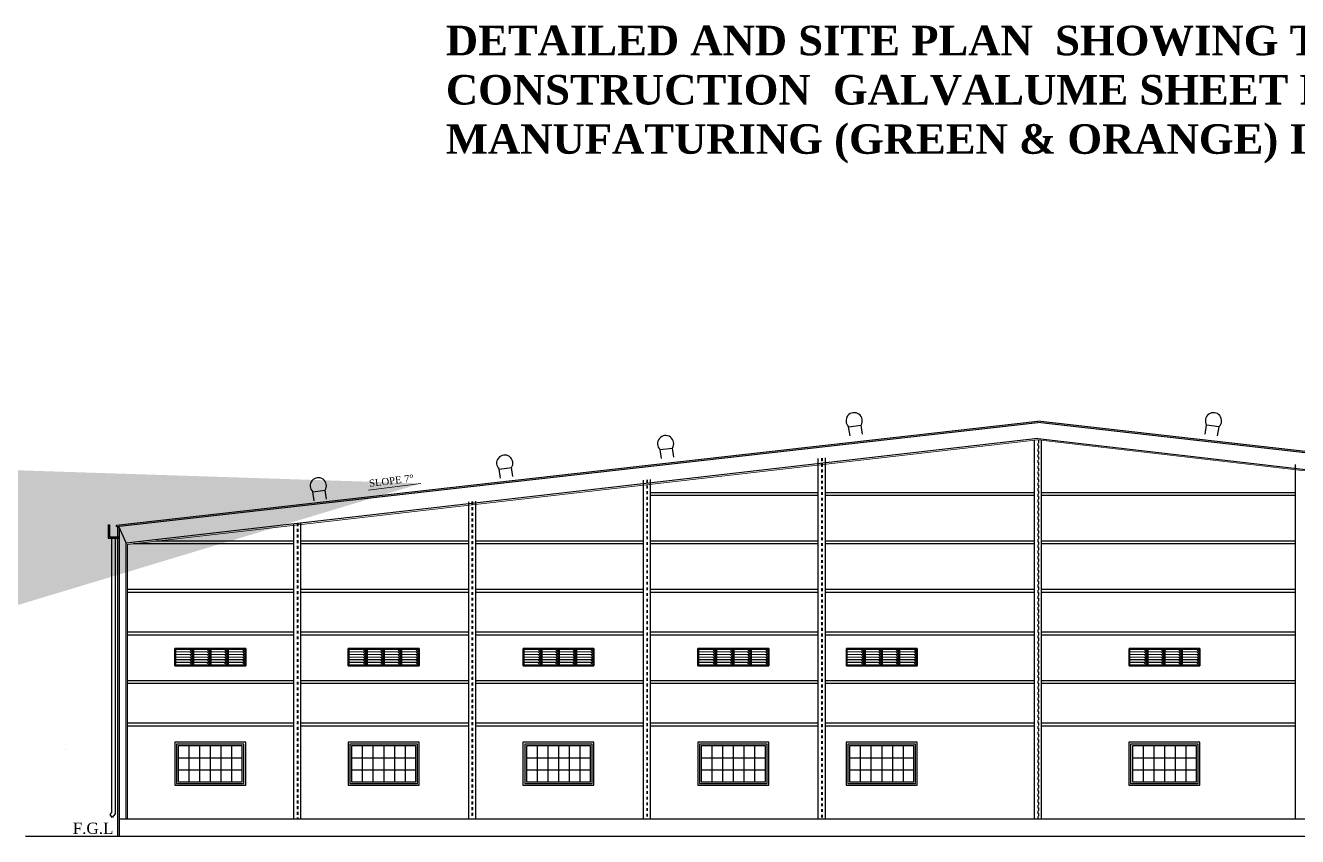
# Model space of a CAD drawing. Header units: metres. Extents: x -80702 to -80622, y -97322 to -97193.
# Drawn here: x -80697.64 to -80652.72, y -97221.21 to -97192.55 of the extents above; entities that cross this region are included whole.
import ezdxf

# ---------------------------------------------------------------- set-up
doc = ezdxf.new("R2010")
doc.units = ezdxf.units.M
doc.header["$MEASUREMENT"] = 0
for name, pattern in [('1', [0]), ('Dashed', [0.75, 0.5, -0.25]), ('DOT2', [0.125, 0, -0.125])]:
    doc.linetypes.add(name, pattern=pattern)
doc.styles.add('ANAND', font='times.ttf')
doc.styles.add('NOS.', font='times.ttf')
doc.styles.add('RS', font='romans.shx')
doc.styles.add('TIMES NEW ROMAN', font='times.ttf')
doc.dimstyles.new('Dim - 125', dxfattribs={"dimscale": 125, "dimtxt": 2, "dimasz": 2, "dimexe": 1, "dimexo": 1, "dimgap": 1, "dimtad": 1, "dimdec": 0, "dimrnd": 5, "dimzin": 3, "dimdsep": 46, "dimtxsty": 'RS', "dimcen": 0, "dimclrd": 1, "dimclre": 1, "dimclrt": 7, "dimadec": 0, "dimazin": 0, "dimtm": 1e-09, "dimtfac": 1, "dimtdec": 0, "dimtofl": 0, "dimtmove": 2, "dimatfit": 3, "dimfxl": 0, "dimtolj": 1, "dimtzin": 3, "dimlwd": 5, "dimlwe": 5, "dimarcsym": 0})

msp = doc.modelspace()

# ---------------------------------------------------------------- linework, layer by layer
at = {"color": 0}
for p, q in [((-80694.425, -97210.201), (-80661.895, -97206.529)), ((-80694.425, -97210.251), (-80661.895, -97206.58)), ((-80668.524, -97207.044), (-80668.573, -97206.729)), ((-80668.086, -97206.991), (-80668.136, -97206.673)), ((-80629.644, -97210.192), (-80661.895, -97206.529)), ((-80629.644, -97210.242), (-80661.895, -97206.58)), ((-80655.982, -97206.991), (-80655.933, -97206.673)), ((-80655.545, -97207.044), (-80655.496, -97206.729)), ((-80661.895, -97207.146), (-80694.078, -97210.847)), ((-80662.01, -97220.601), (-80662.01, -97207.204)), ((-80661.895, -97207.146), (-80629.991, -97210.847)), ((-80661.76, -97220.601), (-80661.76, -97207.206)), ((-80675.18, -97207.853), (-80675.229, -97207.538)), ((-80674.742, -97207.8), (-80674.792, -97207.481)), ((-80680.425, -97208.49), (-80680.474, -97208.172)), ((-80669.644, -97220.601), (-80669.644, -97207.855)), ((-80669.394, -97220.601), (-80669.394, -97207.824)), ((-80652.79, -97220.601), (-80652.79, -97208.058)), ((-80680.862, -97208.543), (-80680.911, -97208.228)), ((-80675.817, -97220.601), (-80675.817, -97208.622)), ((-80675.567, -97220.601), (-80675.567, -97208.591)), ((-80687.446, -97209.343), (-80687.495, -97209.028)), ((-80687.009, -97209.29), (-80687.058, -97208.972)), ((-80675.567, -97209.048), (-80669.644, -97209.048)), ((-80669.394, -97209.048), (-80662.01, -97209.048)), ((-80661.76, -97209.048), (-80652.79, -97209.048)), ((-80681.989, -97220.601), (-80681.989, -97209.388)), ((-80681.739, -97220.601), (-80681.739, -97209.357)), ((-80675.567, -97209.145), (-80669.644, -97209.145)), ((-80669.394, -97209.145), (-80662.01, -97209.145)), ((-80661.76, -97209.145), (-80652.79, -97209.145)), ((-80694.715, -97210.2), (-80694.665, -97210.2)), ((-80694.425, -97210.251), (-80694.425, -97210.201)), ((-80694.383, -97210.246), (-80694.383, -97221.212)), ((-80694.333, -97210.287), (-80694.333, -97221.212)), ((-80688.161, -97220.601), (-80688.161, -97210.155)), ((-80687.911, -97220.601), (-80687.911, -97210.124)), ((-80694.593, -97220.091), (-80694.593, -97210.665)), ((-80694.476, -97210.665), (-80694.476, -97220.091)), ((-80694.078, -97220.601), (-80694.078, -97210.847)), ((-80693.819, -97210.858), (-80688.161, -97210.858)), ((-80693.035, -97210.761), (-80688.161, -97210.761)), ((-80687.911, -97210.761), (-80681.989, -97210.761)), ((-80687.911, -97210.858), (-80681.989, -97210.858)), ((-80681.739, -97210.761), (-80675.817, -97210.761)), ((-80681.739, -97210.858), (-80675.817, -97210.858)), ((-80675.567, -97210.761), (-80669.644, -97210.761)), ((-80675.567, -97210.858), (-80669.644, -97210.858)), ((-80669.394, -97210.761), (-80662.01, -97210.761)), ((-80669.394, -97210.858), (-80662.01, -97210.858)), ((-80661.76, -97210.761), (-80652.79, -97210.761)), ((-80661.76, -97210.858), (-80652.79, -97210.858)), ((-80694.035, -97212.474), (-80688.161, -97212.474)), ((-80694.035, -97212.572), (-80688.161, -97212.572)), ((-80687.911, -97212.474), (-80681.989, -97212.474)), ((-80687.911, -97212.572), (-80681.989, -97212.572)), ((-80681.739, -97212.474), (-80675.817, -97212.474)), ((-80681.739, -97212.572), (-80675.817, -97212.572)), ((-80675.567, -97212.474), (-80669.644, -97212.474)), ((-80675.567, -97212.572), (-80669.644, -97212.572)), ((-80669.394, -97212.474), (-80662.01, -97212.474)), ((-80669.394, -97212.572), (-80662.01, -97212.572)), ((-80661.76, -97212.474), (-80652.79, -97212.474)), ((-80661.76, -97212.572), (-80652.79, -97212.572)), ((-80694.035, -97213.98), (-80688.161, -97213.98)), ((-80687.911, -97213.98), (-80681.989, -97213.98)), ((-80681.739, -97213.98), (-80675.817, -97213.98)), ((-80675.567, -97213.98), (-80669.644, -97213.98)), ((-80669.394, -97213.98), (-80662.01, -97213.98)), ((-80661.76, -97213.98), (-80652.79, -97213.98)), ((-80694.035, -97214.077), (-80688.161, -97214.077)), ((-80687.911, -97214.077), (-80681.989, -97214.077)), ((-80681.739, -97214.077), (-80675.817, -97214.077)), ((-80675.567, -97214.077), (-80669.644, -97214.077)), ((-80669.394, -97214.077), (-80662.01, -97214.077)), ((-80661.76, -97214.077), (-80652.79, -97214.077)), ((-80694.035, -97215.693), (-80688.161, -97215.693)), ((-80694.035, -97215.79), (-80688.161, -97215.79)), ((-80687.911, -97215.693), (-80681.989, -97215.693)), ((-80687.911, -97215.79), (-80681.989, -97215.79)), ((-80681.739, -97215.693), (-80675.817, -97215.693)), ((-80681.739, -97215.79), (-80675.817, -97215.79)), ((-80675.567, -97215.693), (-80669.644, -97215.693)), ((-80675.567, -97215.79), (-80669.644, -97215.79)), ((-80669.394, -97215.693), (-80662.01, -97215.693)), ((-80669.394, -97215.79), (-80662.01, -97215.79)), ((-80661.76, -97215.693), (-80652.79, -97215.693)), ((-80661.76, -97215.79), (-80652.79, -97215.79)), ((-80694.035, -97217.198), (-80688.161, -97217.198)), ((-80694.035, -97217.296), (-80688.161, -97217.296)), ((-80687.911, -97217.198), (-80681.989, -97217.198)), ((-80687.911, -97217.296), (-80681.989, -97217.296)), ((-80681.739, -97217.198), (-80675.817, -97217.198)), ((-80681.739, -97217.296), (-80675.817, -97217.296)), ((-80675.567, -97217.198), (-80669.644, -97217.198)), ((-80675.567, -97217.296), (-80669.644, -97217.296)), ((-80669.394, -97217.198), (-80662.01, -97217.198)), ((-80669.394, -97217.296), (-80662.01, -97217.296)), ((-80661.76, -97217.198), (-80652.79, -97217.198)), ((-80661.76, -97217.296), (-80652.79, -97217.296)), ((-80694.593, -97220.365), (-80694.593, -97220.091)), ((-80694.476, -97220.091), (-80694.476, -97220.413)), ((-80694.653, -97220.429), (-80694.593, -97220.365)), ((-80694.573, -97220.535), (-80694.653, -97220.429)), ((-80694.476, -97220.413), (-80694.573, -97220.535)), ((-80629.991, -97220.601), (-80694.333, -97220.601)), ((-80693.974, -97221.212), (-80697.639, -97221.212)), ((-80626.594, -97221.212), (-80693.974, -97221.212))]:
    msp.add_line(p, q, dxfattribs=at)
at = {"color": 0, "linetype": '1', "lineweight": -2}
for p, q in [((-80668.573, -97206.729), (-80668.136, -97206.673)), ((-80655.496, -97206.729), (-80655.933, -97206.673)), ((-80675.229, -97207.538), (-80674.792, -97207.481)), ((-80680.911, -97208.228), (-80680.474, -97208.172)), ((-80687.495, -97209.028), (-80687.058, -97208.972)), ((-80694.353, -97210.243), (-80694.078, -97210.847))]:
    msp.add_line(p, q, dxfattribs=at)
at = {"color": 0, "lineweight": 5}
for p, q in [((-80661.895, -97207.189), (-80694.035, -97210.885)), ((-80661.895, -97207.189), (-80630.034, -97210.885)), ((-80694.035, -97220.601), (-80694.035, -97210.885)), ((-80692.331, -97214.598), (-80692.331, -97215.147)), ((-80692.331, -97214.683), (-80691.752, -97214.683)), ((-80692.331, -97214.689), (-80691.752, -97214.689)), ((-80692.331, -97214.775), (-80691.752, -97214.775)), ((-80692.331, -97214.781), (-80691.752, -97214.781)), ((-80692.331, -97214.866), (-80691.752, -97214.866)), ((-80692.331, -97214.872), (-80691.752, -97214.872)), ((-80691.752, -97214.683), (-80691.834, -97214.598)), ((-80691.752, -97214.775), (-80691.834, -97214.689)), ((-80691.752, -97214.866), (-80691.834, -97214.781)), ((-80691.752, -97214.958), (-80691.834, -97214.872)), ((-80691.722, -97214.567), (-80691.722, -97215.177)), ((-80691.691, -97214.598), (-80691.691, -97215.147)), ((-80691.691, -97214.683), (-80691.143, -97214.683)), ((-80691.691, -97214.689), (-80691.143, -97214.689)), ((-80691.691, -97214.775), (-80691.143, -97214.775)), ((-80691.691, -97214.781), (-80691.143, -97214.781)), ((-80691.691, -97214.866), (-80691.143, -97214.866)), ((-80691.691, -97214.872), (-80691.143, -97214.872)), ((-80691.143, -97214.683), (-80691.224, -97214.598)), ((-80691.143, -97214.775), (-80691.224, -97214.689)), ((-80691.143, -97214.866), (-80691.224, -97214.781)), ((-80691.143, -97214.958), (-80691.224, -97214.872)), ((-80691.112, -97214.567), (-80691.112, -97215.177)), ((-80691.082, -97214.598), (-80691.082, -97215.147)), ((-80691.082, -97214.683), (-80690.533, -97214.683)), ((-80691.082, -97214.689), (-80690.533, -97214.689)), ((-80691.082, -97214.775), (-80690.533, -97214.775)), ((-80691.082, -97214.781), (-80690.533, -97214.781)), ((-80691.082, -97214.866), (-80690.533, -97214.866)), ((-80691.082, -97214.872), (-80690.533, -97214.872)), ((-80690.533, -97214.683), (-80690.614, -97214.598)), ((-80690.533, -97214.775), (-80690.614, -97214.689)), ((-80690.533, -97214.866), (-80690.614, -97214.781)), ((-80690.533, -97214.958), (-80690.614, -97214.872)), ((-80690.502, -97214.567), (-80690.502, -97215.177)), ((-80690.502, -97214.567), (-80690.502, -97215.177)), ((-80690.472, -97214.598), (-80690.472, -97215.147)), ((-80690.472, -97214.683), (-80689.893, -97214.683)), ((-80690.472, -97214.689), (-80689.893, -97214.689)), ((-80690.472, -97214.775), (-80689.893, -97214.775)), ((-80690.472, -97214.781), (-80689.893, -97214.781)), ((-80690.472, -97214.866), (-80689.893, -97214.866)), ((-80690.472, -97214.872), (-80689.893, -97214.872)), ((-80689.893, -97214.683), (-80689.974, -97214.598)), ((-80689.893, -97214.775), (-80689.974, -97214.689)), ((-80689.893, -97214.866), (-80689.974, -97214.781)), ((-80689.893, -97214.958), (-80689.974, -97214.872)), ((-80689.862, -97214.567), (-80689.862, -97215.177)), ((-80686.207, -97214.598), (-80686.207, -97215.147)), ((-80686.207, -97214.683), (-80685.628, -97214.683)), ((-80686.207, -97214.689), (-80685.628, -97214.689)), ((-80686.207, -97214.775), (-80685.628, -97214.775)), ((-80686.207, -97214.781), (-80685.628, -97214.781)), ((-80686.207, -97214.866), (-80685.628, -97214.866)), ((-80686.207, -97214.872), (-80685.628, -97214.872)), ((-80685.628, -97214.683), (-80685.709, -97214.598)), ((-80685.628, -97214.775), (-80685.709, -97214.689)), ((-80685.628, -97214.866), (-80685.709, -97214.781)), ((-80685.628, -97214.958), (-80685.709, -97214.872)), ((-80685.598, -97214.567), (-80685.598, -97215.177)), ((-80685.567, -97214.598), (-80685.567, -97215.147)), ((-80685.567, -97214.683), (-80685.018, -97214.683)), ((-80685.567, -97214.689), (-80685.018, -97214.689)), ((-80685.567, -97214.775), (-80685.018, -97214.775)), ((-80685.567, -97214.781), (-80685.018, -97214.781)), ((-80685.567, -97214.866), (-80685.018, -97214.866)), ((-80685.567, -97214.872), (-80685.018, -97214.872)), ((-80685.018, -97214.683), (-80685.099, -97214.598)), ((-80685.018, -97214.775), (-80685.099, -97214.689)), ((-80685.018, -97214.866), (-80685.099, -97214.781)), ((-80685.018, -97214.958), (-80685.099, -97214.872)), ((-80684.988, -97214.567), (-80684.988, -97215.177)), ((-80684.957, -97214.598), (-80684.957, -97215.147)), ((-80684.957, -97214.683), (-80684.408, -97214.683)), ((-80684.957, -97214.689), (-80684.408, -97214.689)), ((-80684.957, -97214.775), (-80684.408, -97214.775)), ((-80684.957, -97214.781), (-80684.408, -97214.781)), ((-80684.957, -97214.866), (-80684.408, -97214.866)), ((-80684.957, -97214.872), (-80684.408, -97214.872)), ((-80684.408, -97214.683), (-80684.49, -97214.598)), ((-80684.408, -97214.775), (-80684.49, -97214.689)), ((-80684.408, -97214.866), (-80684.49, -97214.781)), ((-80684.408, -97214.958), (-80684.49, -97214.872)), ((-80684.378, -97214.567), (-80684.378, -97215.177)), ((-80684.378, -97214.567), (-80684.378, -97215.177)), ((-80684.347, -97214.598), (-80684.347, -97215.147)), ((-80684.347, -97214.683), (-80683.769, -97214.683)), ((-80684.347, -97214.689), (-80683.769, -97214.689)), ((-80684.347, -97214.775), (-80683.769, -97214.775)), ((-80684.347, -97214.781), (-80683.769, -97214.781)), ((-80684.347, -97214.866), (-80683.769, -97214.866)), ((-80684.347, -97214.872), (-80683.769, -97214.872)), ((-80683.769, -97214.683), (-80683.85, -97214.598)), ((-80683.769, -97214.775), (-80683.85, -97214.689)), ((-80683.769, -97214.866), (-80683.85, -97214.781)), ((-80683.769, -97214.958), (-80683.85, -97214.872)), ((-80683.738, -97214.567), (-80683.738, -97215.177)), ((-80680.035, -97214.598), (-80680.035, -97215.147)), ((-80680.035, -97214.683), (-80679.456, -97214.683)), ((-80680.035, -97214.689), (-80679.456, -97214.689)), ((-80680.035, -97214.775), (-80679.456, -97214.775)), ((-80680.035, -97214.781), (-80679.456, -97214.781)), ((-80680.035, -97214.866), (-80679.456, -97214.866)), ((-80680.035, -97214.872), (-80679.456, -97214.872)), ((-80679.456, -97214.683), (-80679.537, -97214.598)), ((-80679.456, -97214.775), (-80679.537, -97214.689)), ((-80679.456, -97214.866), (-80679.537, -97214.781)), ((-80679.456, -97214.958), (-80679.537, -97214.872)), ((-80679.426, -97214.567), (-80679.426, -97215.177)), ((-80679.395, -97214.598), (-80679.395, -97215.147)), ((-80679.395, -97214.683), (-80678.846, -97214.683)), ((-80679.395, -97214.689), (-80678.846, -97214.689)), ((-80679.395, -97214.775), (-80678.846, -97214.775)), ((-80679.395, -97214.781), (-80678.846, -97214.781)), ((-80679.395, -97214.866), (-80678.846, -97214.866)), ((-80679.395, -97214.872), (-80678.846, -97214.872)), ((-80678.846, -97214.683), (-80678.927, -97214.598)), ((-80678.846, -97214.775), (-80678.927, -97214.689)), ((-80678.846, -97214.866), (-80678.927, -97214.781)), ((-80678.846, -97214.958), (-80678.927, -97214.872)), ((-80678.816, -97214.567), (-80678.816, -97215.177)), ((-80678.785, -97214.598), (-80678.785, -97215.147)), ((-80678.785, -97214.683), (-80678.236, -97214.683)), ((-80678.785, -97214.689), (-80678.236, -97214.689)), ((-80678.785, -97214.775), (-80678.236, -97214.775)), ((-80678.785, -97214.781), (-80678.236, -97214.781)), ((-80678.785, -97214.866), (-80678.236, -97214.866)), ((-80678.785, -97214.872), (-80678.236, -97214.872)), ((-80678.236, -97214.683), (-80678.317, -97214.598)), ((-80678.236, -97214.775), (-80678.317, -97214.689)), ((-80678.236, -97214.866), (-80678.317, -97214.781)), ((-80678.236, -97214.958), (-80678.317, -97214.872)), ((-80678.206, -97214.567), (-80678.206, -97215.177)), ((-80678.206, -97214.567), (-80678.206, -97215.177)), ((-80678.175, -97214.598), (-80678.175, -97215.147)), ((-80678.175, -97214.683), (-80677.596, -97214.683)), ((-80678.175, -97214.689), (-80677.596, -97214.689)), ((-80678.175, -97214.775), (-80677.596, -97214.775)), ((-80678.175, -97214.781), (-80677.596, -97214.781)), ((-80678.175, -97214.866), (-80677.596, -97214.866)), ((-80678.175, -97214.872), (-80677.596, -97214.872)), ((-80677.596, -97214.683), (-80677.678, -97214.598)), ((-80677.596, -97214.775), (-80677.678, -97214.689)), ((-80677.596, -97214.866), (-80677.678, -97214.781)), ((-80677.596, -97214.958), (-80677.678, -97214.872)), ((-80677.566, -97214.567), (-80677.566, -97215.177)), ((-80673.863, -97214.598), (-80673.863, -97215.147)), ((-80673.863, -97214.683), (-80673.284, -97214.683)), ((-80673.863, -97214.689), (-80673.284, -97214.689)), ((-80673.863, -97214.775), (-80673.284, -97214.775)), ((-80673.863, -97214.781), (-80673.284, -97214.781)), ((-80673.863, -97214.866), (-80673.284, -97214.866)), ((-80673.863, -97214.872), (-80673.284, -97214.872)), ((-80673.284, -97214.683), (-80673.365, -97214.598)), ((-80673.284, -97214.775), (-80673.365, -97214.689)), ((-80673.284, -97214.866), (-80673.365, -97214.781)), ((-80673.284, -97214.958), (-80673.365, -97214.872)), ((-80673.253, -97214.567), (-80673.253, -97215.177)), ((-80673.223, -97214.598), (-80673.223, -97215.147)), ((-80673.223, -97214.683), (-80672.674, -97214.683)), ((-80673.223, -97214.689), (-80672.674, -97214.689)), ((-80673.223, -97214.775), (-80672.674, -97214.775)), ((-80673.223, -97214.781), (-80672.674, -97214.781)), ((-80673.223, -97214.866), (-80672.674, -97214.866)), ((-80673.223, -97214.872), (-80672.674, -97214.872)), ((-80672.674, -97214.683), (-80672.755, -97214.598)), ((-80672.674, -97214.775), (-80672.755, -97214.689)), ((-80672.674, -97214.866), (-80672.755, -97214.781)), ((-80672.674, -97214.958), (-80672.755, -97214.872)), ((-80672.643, -97214.567), (-80672.643, -97215.177)), ((-80672.613, -97214.598), (-80672.613, -97215.147)), ((-80672.613, -97214.683), (-80672.064, -97214.683)), ((-80672.613, -97214.689), (-80672.064, -97214.689)), ((-80672.613, -97214.775), (-80672.064, -97214.775)), ((-80672.613, -97214.781), (-80672.064, -97214.781)), ((-80672.613, -97214.866), (-80672.064, -97214.866)), ((-80672.613, -97214.872), (-80672.064, -97214.872)), ((-80672.064, -97214.683), (-80672.145, -97214.598)), ((-80672.064, -97214.775), (-80672.145, -97214.689)), ((-80672.064, -97214.866), (-80672.145, -97214.781)), ((-80672.064, -97214.958), (-80672.145, -97214.872)), ((-80672.034, -97214.567), (-80672.034, -97215.177)), ((-80672.034, -97214.567), (-80672.034, -97215.177)), ((-80672.003, -97214.598), (-80672.003, -97215.147)), ((-80672.003, -97214.683), (-80671.424, -97214.683)), ((-80672.003, -97214.689), (-80671.424, -97214.689)), ((-80672.003, -97214.775), (-80671.424, -97214.775)), ((-80672.003, -97214.781), (-80671.424, -97214.781)), ((-80672.003, -97214.866), (-80671.424, -97214.866)), ((-80672.003, -97214.872), (-80671.424, -97214.872)), ((-80671.424, -97214.683), (-80671.505, -97214.598)), ((-80671.424, -97214.775), (-80671.505, -97214.689)), ((-80671.424, -97214.866), (-80671.505, -97214.781)), ((-80671.424, -97214.958), (-80671.505, -97214.872)), ((-80671.394, -97214.567), (-80671.394, -97215.177)), ((-80668.623, -97214.598), (-80668.623, -97215.147)), ((-80668.623, -97214.683), (-80668.044, -97214.683)), ((-80668.623, -97214.689), (-80668.044, -97214.689)), ((-80668.623, -97214.775), (-80668.044, -97214.775)), ((-80668.623, -97214.781), (-80668.044, -97214.781)), ((-80668.623, -97214.866), (-80668.044, -97214.866)), ((-80668.623, -97214.872), (-80668.044, -97214.872)), ((-80668.044, -97214.683), (-80668.125, -97214.598)), ((-80668.044, -97214.775), (-80668.125, -97214.689)), ((-80668.044, -97214.866), (-80668.125, -97214.781)), ((-80668.044, -97214.958), (-80668.125, -97214.872)), ((-80668.014, -97214.567), (-80668.014, -97215.177)), ((-80667.983, -97214.598), (-80667.983, -97215.147)), ((-80667.983, -97214.683), (-80667.434, -97214.683)), ((-80667.983, -97214.689), (-80667.434, -97214.689)), ((-80667.983, -97214.775), (-80667.434, -97214.775)), ((-80667.983, -97214.781), (-80667.434, -97214.781)), ((-80667.983, -97214.866), (-80667.434, -97214.866)), ((-80667.983, -97214.872), (-80667.434, -97214.872)), ((-80667.434, -97214.683), (-80667.515, -97214.598)), ((-80667.434, -97214.775), (-80667.515, -97214.689)), ((-80667.434, -97214.866), (-80667.515, -97214.781)), ((-80667.434, -97214.958), (-80667.515, -97214.872)), ((-80667.404, -97214.567), (-80667.404, -97215.177)), ((-80667.373, -97214.598), (-80667.373, -97215.147)), ((-80667.373, -97214.683), (-80666.824, -97214.683)), ((-80667.373, -97214.689), (-80666.824, -97214.689)), ((-80667.373, -97214.775), (-80666.824, -97214.775)), ((-80667.373, -97214.781), (-80666.824, -97214.781)), ((-80667.373, -97214.866), (-80666.824, -97214.866)), ((-80667.373, -97214.872), (-80666.824, -97214.872)), ((-80666.824, -97214.683), (-80666.905, -97214.598)), ((-80666.824, -97214.775), (-80666.905, -97214.689)), ((-80666.824, -97214.866), (-80666.905, -97214.781)), ((-80666.824, -97214.958), (-80666.905, -97214.872)), ((-80666.794, -97214.567), (-80666.794, -97215.177)), ((-80666.794, -97214.567), (-80666.794, -97215.177)), ((-80666.763, -97214.598), (-80666.763, -97215.147)), ((-80666.763, -97214.683), (-80666.184, -97214.683)), ((-80666.763, -97214.689), (-80666.184, -97214.689)), ((-80666.763, -97214.775), (-80666.184, -97214.775)), ((-80666.763, -97214.781), (-80666.184, -97214.781)), ((-80666.763, -97214.866), (-80666.184, -97214.866)), ((-80666.763, -97214.872), (-80666.184, -97214.872)), ((-80666.184, -97214.683), (-80666.265, -97214.598)), ((-80666.184, -97214.775), (-80666.265, -97214.689)), ((-80666.184, -97214.866), (-80666.265, -97214.781)), ((-80666.184, -97214.958), (-80666.265, -97214.872)), ((-80666.154, -97214.567), (-80666.154, -97215.177)), ((-80658.64, -97214.598), (-80658.64, -97215.147)), ((-80658.64, -97214.683), (-80658.061, -97214.683)), ((-80658.64, -97214.689), (-80658.061, -97214.689)), ((-80658.64, -97214.775), (-80658.061, -97214.775)), ((-80658.64, -97214.781), (-80658.061, -97214.781)), ((-80658.64, -97214.866), (-80658.061, -97214.866)), ((-80658.64, -97214.872), (-80658.061, -97214.872)), ((-80658.061, -97214.683), (-80658.143, -97214.598)), ((-80658.061, -97214.775), (-80658.143, -97214.689)), ((-80658.061, -97214.866), (-80658.143, -97214.781)), ((-80658.061, -97214.958), (-80658.143, -97214.872)), ((-80658.031, -97214.567), (-80658.031, -97215.177)), ((-80658, -97214.598), (-80658, -97215.147)), ((-80658, -97214.683), (-80657.452, -97214.683)), ((-80658, -97214.689), (-80657.452, -97214.689)), ((-80658, -97214.775), (-80657.452, -97214.775)), ((-80658, -97214.781), (-80657.452, -97214.781)), ((-80658, -97214.866), (-80657.452, -97214.866)), ((-80658, -97214.872), (-80657.452, -97214.872)), ((-80657.452, -97214.683), (-80657.533, -97214.598)), ((-80657.452, -97214.775), (-80657.533, -97214.689)), ((-80657.452, -97214.866), (-80657.533, -97214.781)), ((-80657.452, -97214.958), (-80657.533, -97214.872)), ((-80657.421, -97214.567), (-80657.421, -97215.177)), ((-80657.391, -97214.598), (-80657.391, -97215.147)), ((-80657.391, -97214.683), (-80656.842, -97214.683)), ((-80657.391, -97214.689), (-80656.842, -97214.689)), ((-80657.391, -97214.775), (-80656.842, -97214.775)), ((-80657.391, -97214.781), (-80656.842, -97214.781)), ((-80657.391, -97214.866), (-80656.842, -97214.866)), ((-80657.391, -97214.872), (-80656.842, -97214.872)), ((-80656.842, -97214.683), (-80656.923, -97214.598)), ((-80656.842, -97214.775), (-80656.923, -97214.689)), ((-80656.842, -97214.866), (-80656.923, -97214.781)), ((-80656.842, -97214.958), (-80656.923, -97214.872)), ((-80656.811, -97214.567), (-80656.811, -97215.177)), ((-80656.811, -97214.567), (-80656.811, -97215.177)), ((-80656.781, -97214.598), (-80656.781, -97215.147)), ((-80656.781, -97214.683), (-80656.202, -97214.683)), ((-80656.781, -97214.689), (-80656.202, -97214.689)), ((-80656.781, -97214.775), (-80656.202, -97214.775)), ((-80656.781, -97214.781), (-80656.202, -97214.781)), ((-80656.781, -97214.866), (-80656.202, -97214.866)), ((-80656.781, -97214.872), (-80656.202, -97214.872)), ((-80656.202, -97214.683), (-80656.283, -97214.598)), ((-80656.202, -97214.775), (-80656.283, -97214.689)), ((-80656.202, -97214.866), (-80656.283, -97214.781)), ((-80656.202, -97214.958), (-80656.283, -97214.872)), ((-80656.171, -97214.567), (-80656.171, -97215.177)), ((-80692.331, -97214.958), (-80691.752, -97214.958)), ((-80692.331, -97214.964), (-80691.752, -97214.964)), ((-80692.331, -97215.049), (-80691.752, -97215.049)), ((-80692.331, -97215.055), (-80691.752, -97215.055)), ((-80691.752, -97215.147), (-80691.839, -97215.055)), ((-80691.752, -97215.049), (-80691.834, -97214.964)), ((-80691.691, -97214.958), (-80691.143, -97214.958)), ((-80691.691, -97214.964), (-80691.143, -97214.964)), ((-80691.691, -97215.049), (-80691.143, -97215.049)), ((-80691.691, -97215.055), (-80691.143, -97215.055)), ((-80691.143, -97215.147), (-80691.229, -97215.055)), ((-80691.143, -97215.049), (-80691.224, -97214.964)), ((-80691.082, -97214.958), (-80690.533, -97214.958)), ((-80691.082, -97214.964), (-80690.533, -97214.964)), ((-80691.082, -97215.049), (-80690.533, -97215.049)), ((-80691.082, -97215.055), (-80690.533, -97215.055)), ((-80690.533, -97215.147), (-80690.62, -97215.055)), ((-80690.533, -97215.049), (-80690.614, -97214.964)), ((-80690.472, -97214.958), (-80689.893, -97214.958)), ((-80690.472, -97214.964), (-80689.893, -97214.964)), ((-80690.472, -97215.049), (-80689.893, -97215.049)), ((-80690.472, -97215.055), (-80689.893, -97215.055)), ((-80689.893, -97215.147), (-80689.98, -97215.055)), ((-80689.893, -97215.049), (-80689.974, -97214.964)), ((-80686.207, -97214.958), (-80685.628, -97214.958)), ((-80686.207, -97214.964), (-80685.628, -97214.964)), ((-80686.207, -97215.049), (-80685.628, -97215.049)), ((-80686.207, -97215.055), (-80685.628, -97215.055)), ((-80685.628, -97215.147), (-80685.715, -97215.055)), ((-80685.628, -97215.049), (-80685.709, -97214.964)), ((-80685.567, -97214.958), (-80685.018, -97214.958)), ((-80685.567, -97214.964), (-80685.018, -97214.964)), ((-80685.567, -97215.049), (-80685.018, -97215.049)), ((-80685.567, -97215.055), (-80685.018, -97215.055)), ((-80685.018, -97215.147), (-80685.105, -97215.055)), ((-80685.018, -97215.049), (-80685.099, -97214.964)), ((-80684.957, -97214.958), (-80684.408, -97214.958)), ((-80684.957, -97214.964), (-80684.408, -97214.964)), ((-80684.957, -97215.049), (-80684.408, -97215.049)), ((-80684.957, -97215.055), (-80684.408, -97215.055)), ((-80684.408, -97215.147), (-80684.495, -97215.055)), ((-80684.408, -97215.049), (-80684.49, -97214.964)), ((-80684.347, -97214.958), (-80683.769, -97214.958)), ((-80684.347, -97214.964), (-80683.769, -97214.964)), ((-80684.347, -97215.049), (-80683.769, -97215.049)), ((-80684.347, -97215.055), (-80683.769, -97215.055)), ((-80683.769, -97215.147), (-80683.855, -97215.055)), ((-80683.769, -97215.049), (-80683.85, -97214.964)), ((-80680.035, -97214.958), (-80679.456, -97214.958)), ((-80680.035, -97214.964), (-80679.456, -97214.964)), ((-80680.035, -97215.049), (-80679.456, -97215.049)), ((-80680.035, -97215.055), (-80679.456, -97215.055)), ((-80679.456, -97215.147), (-80679.543, -97215.055)), ((-80679.456, -97215.049), (-80679.537, -97214.964)), ((-80679.395, -97214.958), (-80678.846, -97214.958)), ((-80679.395, -97214.964), (-80678.846, -97214.964)), ((-80679.395, -97215.049), (-80678.846, -97215.049)), ((-80679.395, -97215.055), (-80678.846, -97215.055)), ((-80678.846, -97215.147), (-80678.933, -97215.055)), ((-80678.846, -97215.049), (-80678.927, -97214.964)), ((-80678.785, -97214.958), (-80678.236, -97214.958)), ((-80678.785, -97214.964), (-80678.236, -97214.964)), ((-80678.785, -97215.049), (-80678.236, -97215.049)), ((-80678.785, -97215.055), (-80678.236, -97215.055)), ((-80678.236, -97215.147), (-80678.323, -97215.055)), ((-80678.236, -97215.049), (-80678.317, -97214.964)), ((-80678.175, -97214.958), (-80677.596, -97214.958)), ((-80678.175, -97214.964), (-80677.596, -97214.964)), ((-80678.175, -97215.049), (-80677.596, -97215.049)), ((-80678.175, -97215.055), (-80677.596, -97215.055)), ((-80677.596, -97215.147), (-80677.683, -97215.055)), ((-80677.596, -97215.049), (-80677.678, -97214.964)), ((-80673.863, -97214.958), (-80673.284, -97214.958)), ((-80673.863, -97214.964), (-80673.284, -97214.964)), ((-80673.863, -97215.049), (-80673.284, -97215.049)), ((-80673.863, -97215.055), (-80673.284, -97215.055)), ((-80673.284, -97215.147), (-80673.371, -97215.055)), ((-80673.284, -97215.049), (-80673.365, -97214.964)), ((-80673.223, -97214.958), (-80672.674, -97214.958)), ((-80673.223, -97214.964), (-80672.674, -97214.964)), ((-80673.223, -97215.049), (-80672.674, -97215.049)), ((-80673.223, -97215.055), (-80672.674, -97215.055)), ((-80672.674, -97215.147), (-80672.761, -97215.055)), ((-80672.674, -97215.049), (-80672.755, -97214.964)), ((-80672.613, -97214.958), (-80672.064, -97214.958)), ((-80672.613, -97214.964), (-80672.064, -97214.964)), ((-80672.613, -97215.049), (-80672.064, -97215.049)), ((-80672.613, -97215.055), (-80672.064, -97215.055)), ((-80672.064, -97215.147), (-80672.151, -97215.055)), ((-80672.064, -97215.049), (-80672.145, -97214.964)), ((-80672.003, -97214.958), (-80671.424, -97214.958)), ((-80672.003, -97214.964), (-80671.424, -97214.964)), ((-80672.003, -97215.049), (-80671.424, -97215.049)), ((-80672.003, -97215.055), (-80671.424, -97215.055)), ((-80671.424, -97215.147), (-80671.511, -97215.055)), ((-80671.424, -97215.049), (-80671.505, -97214.964)), ((-80668.623, -97214.958), (-80668.044, -97214.958)), ((-80668.623, -97214.964), (-80668.044, -97214.964)), ((-80668.623, -97215.049), (-80668.044, -97215.049)), ((-80668.623, -97215.055), (-80668.044, -97215.055)), ((-80668.044, -97215.147), (-80668.131, -97215.055)), ((-80668.044, -97215.049), (-80668.125, -97214.964)), ((-80667.983, -97214.958), (-80667.434, -97214.958)), ((-80667.983, -97214.964), (-80667.434, -97214.964)), ((-80667.983, -97215.049), (-80667.434, -97215.049)), ((-80667.983, -97215.055), (-80667.434, -97215.055)), ((-80667.434, -97215.147), (-80667.521, -97215.055)), ((-80667.434, -97215.049), (-80667.515, -97214.964)), ((-80667.373, -97214.958), (-80666.824, -97214.958)), ((-80667.373, -97214.964), (-80666.824, -97214.964)), ((-80667.373, -97215.049), (-80666.824, -97215.049)), ((-80667.373, -97215.055), (-80666.824, -97215.055)), ((-80666.824, -97215.147), (-80666.911, -97215.055)), ((-80666.824, -97215.049), (-80666.905, -97214.964)), ((-80666.763, -97214.958), (-80666.184, -97214.958)), ((-80666.763, -97214.964), (-80666.184, -97214.964)), ((-80666.763, -97215.049), (-80666.184, -97215.049)), ((-80666.763, -97215.055), (-80666.184, -97215.055)), ((-80666.184, -97215.147), (-80666.271, -97215.055)), ((-80666.184, -97215.049), (-80666.265, -97214.964)), ((-80658.64, -97214.958), (-80658.061, -97214.958)), ((-80658.64, -97214.964), (-80658.061, -97214.964)), ((-80658.64, -97215.049), (-80658.061, -97215.049)), ((-80658.64, -97215.055), (-80658.061, -97215.055)), ((-80658.061, -97215.147), (-80658.148, -97215.055)), ((-80658.061, -97215.049), (-80658.143, -97214.964)), ((-80658, -97214.958), (-80657.452, -97214.958)), ((-80658, -97214.964), (-80657.452, -97214.964)), ((-80658, -97215.049), (-80657.452, -97215.049)), ((-80658, -97215.055), (-80657.452, -97215.055)), ((-80657.452, -97215.147), (-80657.538, -97215.055)), ((-80657.452, -97215.049), (-80657.533, -97214.964)), ((-80657.391, -97214.958), (-80656.842, -97214.958)), ((-80657.391, -97214.964), (-80656.842, -97214.964)), ((-80657.391, -97215.049), (-80656.842, -97215.049)), ((-80657.391, -97215.055), (-80656.842, -97215.055)), ((-80656.842, -97215.147), (-80656.929, -97215.055)), ((-80656.842, -97215.049), (-80656.923, -97214.964)), ((-80656.781, -97214.958), (-80656.202, -97214.958)), ((-80656.781, -97214.964), (-80656.202, -97214.964)), ((-80656.781, -97215.049), (-80656.202, -97215.049)), ((-80656.781, -97215.055), (-80656.202, -97215.055)), ((-80656.202, -97215.147), (-80656.289, -97215.055)), ((-80656.202, -97215.049), (-80656.283, -97214.964))]:
    msp.add_line(p, q, dxfattribs=at)
at = {"color": 0, "linetype": 'Dashed', "ltscale": 0.2}
for p, q in [((-80661.895, -97207.305), (-80661.895, -97220.601)), ((-80661.875, -97207.192), (-80661.875, -97220.601)), ((-80669.529, -97207.84), (-80669.529, -97220.601)), ((-80669.509, -97207.838), (-80669.509, -97220.601)), ((-80675.702, -97208.607), (-80675.702, -97220.601)), ((-80675.682, -97208.605), (-80675.682, -97220.601)), ((-80681.874, -97209.374), (-80681.874, -97220.601)), ((-80681.854, -97209.372), (-80681.854, -97220.601)), ((-80688.046, -97210.141), (-80688.046, -97220.601)), ((-80688.026, -97210.139), (-80688.026, -97220.601))]:
    msp.add_line(p, q, dxfattribs=at)
at = {"color": 0, "lineweight": -3, "ltscale": 0.2}
for p, q in [((-80691.87, -97218.001), (-80691.87, -97219.281)), ((-80691.492, -97218.001), (-80691.492, -97219.281)), ((-80691.115, -97218.001), (-80691.115, -97219.281)), ((-80690.737, -97218.001), (-80690.737, -97219.281)), ((-80690.36, -97218.001), (-80690.36, -97219.281)), ((-80685.745, -97218.001), (-80685.745, -97219.281)), ((-80685.368, -97218.001), (-80685.368, -97219.281)), ((-80684.99, -97218.001), (-80684.99, -97219.281)), ((-80684.613, -97218.001), (-80684.613, -97219.281)), ((-80684.236, -97218.001), (-80684.236, -97219.281)), ((-80679.573, -97218.001), (-80679.573, -97219.281)), ((-80679.196, -97218.001), (-80679.196, -97219.281)), ((-80678.818, -97218.001), (-80678.818, -97219.281)), ((-80678.441, -97218.001), (-80678.441, -97219.281)), ((-80678.063, -97218.001), (-80678.063, -97219.281)), ((-80673.401, -97218.001), (-80673.401, -97219.281)), ((-80673.024, -97218.001), (-80673.024, -97219.281)), ((-80672.646, -97218.001), (-80672.646, -97219.281)), ((-80672.269, -97218.001), (-80672.269, -97219.281)), ((-80671.891, -97218.001), (-80671.891, -97219.281)), ((-80668.161, -97218.001), (-80668.161, -97219.281)), ((-80667.784, -97218.001), (-80667.784, -97219.281)), ((-80667.406, -97218.001), (-80667.406, -97219.281)), ((-80667.029, -97218.001), (-80667.029, -97219.281)), ((-80666.651, -97218.001), (-80666.651, -97219.281)), ((-80658.179, -97218.001), (-80658.179, -97219.281)), ((-80657.801, -97218.001), (-80657.801, -97219.281)), ((-80657.424, -97218.001), (-80657.424, -97219.281)), ((-80657.046, -97218.001), (-80657.046, -97219.281)), ((-80656.669, -97218.001), (-80656.669, -97219.281)), ((-80692.247, -97218.433), (-80689.982, -97218.433)), ((-80686.123, -97218.433), (-80683.858, -97218.433)), ((-80679.951, -97218.433), (-80677.686, -97218.433)), ((-80673.779, -97218.433), (-80671.514, -97218.433)), ((-80668.539, -97218.433), (-80666.274, -97218.433)), ((-80658.556, -97218.433), (-80656.291, -97218.433)), ((-80692.247, -97218.857), (-80689.982, -97218.857)), ((-80686.123, -97218.857), (-80683.858, -97218.857)), ((-80679.951, -97218.857), (-80677.686, -97218.857)), ((-80673.779, -97218.857), (-80671.514, -97218.857)), ((-80668.539, -97218.857), (-80666.274, -97218.857)), ((-80658.556, -97218.857), (-80656.291, -97218.857))]:
    msp.add_line(p, q, dxfattribs=at)
at = {"color": 0, "extrusion": (3.20646e-05, 3.75677e-09, 1)}
msp.add_line((-80696.21, -97218.133, 0.004), (-80696.21, -97218.133, 0.004), dxfattribs=at)
at = {"color": 0, "linetype": 'DOT2', "lineweight": -2}
msp.add_line((-80650.101, -97221.211), (-80674.671, -97221.209), dxfattribs=at)
at = {"color": 0}
for points in [[(-80694.715, -97210.2), (-80694.715, -97210.665), (-80694.353, -97210.665)], [(-80694.665, -97210.2), (-80694.665, -97210.615), (-80694.353, -97210.615)]]:
    msp.add_lwpolyline(points, dxfattribs=at)
at = {"color": 0, "lineweight": 5}
for points in [[(-80690.502, -97214.567), (-80692.362, -97214.567), (-80692.362, -97215.177), (-80690.502, -97215.177)], [(-80684.378, -97214.567), (-80686.238, -97214.567), (-80686.238, -97215.177), (-80684.378, -97215.177)], [(-80678.206, -97214.567), (-80680.065, -97214.567), (-80680.065, -97215.177), (-80678.206, -97215.177)], [(-80672.034, -97214.567), (-80673.893, -97214.567), (-80673.893, -97215.177), (-80672.034, -97215.177)], [(-80666.794, -97214.567), (-80668.653, -97214.567), (-80668.653, -97215.177), (-80666.794, -97215.177)], [(-80656.811, -97214.567), (-80658.671, -97214.567), (-80658.671, -97215.177), (-80656.811, -97215.177)]]:
    msp.add_lwpolyline(points, close=True, dxfattribs=at)
at = {"color": 0}
for points in [[(-80689.862, -97214.567), (-80692.362, -97214.567), (-80692.362, -97215.177), (-80689.862, -97215.177)], [(-80683.738, -97214.567), (-80686.238, -97214.567), (-80686.238, -97215.177), (-80683.738, -97215.177)], [(-80677.566, -97214.567), (-80680.066, -97214.567), (-80680.066, -97215.177), (-80677.566, -97215.177)], [(-80671.394, -97214.567), (-80673.894, -97214.567), (-80673.894, -97215.177), (-80671.394, -97215.177)], [(-80666.154, -97214.567), (-80668.654, -97214.567), (-80668.654, -97215.177), (-80666.154, -97215.177)], [(-80656.171, -97214.567), (-80658.671, -97214.567), (-80658.671, -97215.177), (-80656.171, -97215.177)]]:
    msp.add_lwpolyline(points, close=True, dxfattribs=at)
at = {"color": 0, "linetype": '1', "lineweight": -2}
for points in [[(-80692.362, -97214.567), (-80689.862, -97214.567), (-80689.862, -97215.177), (-80692.362, -97215.177)], [(-80686.238, -97214.567), (-80683.738, -97214.567), (-80683.738, -97215.177), (-80686.238, -97215.177)], [(-80680.065, -97214.567), (-80677.566, -97214.567), (-80677.566, -97215.177), (-80680.065, -97215.177)], [(-80673.893, -97214.567), (-80671.394, -97214.567), (-80671.394, -97215.177), (-80673.893, -97215.177)], [(-80668.653, -97214.567), (-80666.154, -97214.567), (-80666.154, -97215.177), (-80668.653, -97215.177)], [(-80658.671, -97214.567), (-80656.171, -97214.567), (-80656.171, -97215.177), (-80658.671, -97215.177)]]:
    msp.add_lwpolyline(points, close=True, dxfattribs=at)
at = {"color": 0, "lineweight": 5}
for points in [[(-80692.331, -97215.147), (-80691.752, -97215.147), (-80691.752, -97214.598), (-80692.331, -97214.598)], [(-80691.691, -97215.147), (-80691.143, -97215.147), (-80691.143, -97214.598), (-80691.691, -97214.598)], [(-80691.082, -97215.147), (-80690.533, -97215.147), (-80690.533, -97214.598), (-80691.082, -97214.598)], [(-80690.472, -97215.147), (-80689.893, -97215.147), (-80689.893, -97214.598), (-80690.472, -97214.598)], [(-80686.207, -97215.147), (-80685.628, -97215.147), (-80685.628, -97214.598), (-80686.207, -97214.598)], [(-80685.567, -97215.147), (-80685.018, -97215.147), (-80685.018, -97214.598), (-80685.567, -97214.598)], [(-80684.957, -97215.147), (-80684.408, -97215.147), (-80684.408, -97214.598), (-80684.957, -97214.598)], [(-80684.347, -97215.147), (-80683.769, -97215.147), (-80683.769, -97214.598), (-80684.347, -97214.598)], [(-80680.035, -97215.147), (-80679.456, -97215.147), (-80679.456, -97214.598), (-80680.035, -97214.598)], [(-80679.395, -97215.147), (-80678.846, -97215.147), (-80678.846, -97214.598), (-80679.395, -97214.598)], [(-80678.785, -97215.147), (-80678.236, -97215.147), (-80678.236, -97214.598), (-80678.785, -97214.598)], [(-80678.175, -97215.147), (-80677.596, -97215.147), (-80677.596, -97214.598), (-80678.175, -97214.598)], [(-80673.863, -97215.147), (-80673.284, -97215.147), (-80673.284, -97214.598), (-80673.863, -97214.598)], [(-80673.223, -97215.147), (-80672.674, -97215.147), (-80672.674, -97214.598), (-80673.223, -97214.598)], [(-80672.613, -97215.147), (-80672.064, -97215.147), (-80672.064, -97214.598), (-80672.613, -97214.598)], [(-80672.003, -97215.147), (-80671.424, -97215.147), (-80671.424, -97214.598), (-80672.003, -97214.598)], [(-80668.623, -97215.147), (-80668.044, -97215.147), (-80668.044, -97214.598), (-80668.623, -97214.598)], [(-80667.983, -97215.147), (-80667.434, -97215.147), (-80667.434, -97214.598), (-80667.983, -97214.598)], [(-80667.373, -97215.147), (-80666.824, -97215.147), (-80666.824, -97214.598), (-80667.373, -97214.598)], [(-80666.763, -97215.147), (-80666.184, -97215.147), (-80666.184, -97214.598), (-80666.763, -97214.598)], [(-80658.64, -97215.147), (-80658.061, -97215.147), (-80658.061, -97214.598), (-80658.64, -97214.598)], [(-80658, -97215.147), (-80657.452, -97215.147), (-80657.452, -97214.598), (-80658, -97214.598)], [(-80657.391, -97215.147), (-80656.842, -97215.147), (-80656.842, -97214.598), (-80657.391, -97214.598)], [(-80656.781, -97215.147), (-80656.202, -97215.147), (-80656.202, -97214.598), (-80656.781, -97214.598)]]:
    msp.add_lwpolyline(points, dxfattribs=at)
at = {"color": 0, "lineweight": -3, "ltscale": 0.2}
for points in [[(-80689.862, -97217.881), (-80692.367, -97217.881), (-80692.367, -97219.401), (-80689.862, -97219.401)], [(-80689.922, -97217.941), (-80692.307, -97217.941), (-80692.307, -97219.341), (-80689.922, -97219.341)], [(-80689.982, -97218.001), (-80692.247, -97218.001), (-80692.247, -97219.281), (-80689.982, -97219.281)], [(-80683.738, -97217.881), (-80686.243, -97217.881), (-80686.243, -97219.401), (-80683.738, -97219.401)], [(-80683.798, -97217.941), (-80686.183, -97217.941), (-80686.183, -97219.341), (-80683.798, -97219.341)], [(-80683.858, -97218.001), (-80686.123, -97218.001), (-80686.123, -97219.281), (-80683.858, -97219.281)], [(-80677.566, -97217.881), (-80680.071, -97217.881), (-80680.071, -97219.401), (-80677.566, -97219.401)], [(-80677.626, -97217.941), (-80680.011, -97217.941), (-80680.011, -97219.341), (-80677.626, -97219.341)], [(-80677.686, -97218.001), (-80679.951, -97218.001), (-80679.951, -97219.281), (-80677.686, -97219.281)], [(-80671.394, -97217.881), (-80673.899, -97217.881), (-80673.899, -97219.401), (-80671.394, -97219.401)], [(-80671.454, -97217.941), (-80673.839, -97217.941), (-80673.839, -97219.341), (-80671.454, -97219.341)], [(-80671.514, -97218.001), (-80673.779, -97218.001), (-80673.779, -97219.281), (-80671.514, -97219.281)], [(-80666.154, -97217.881), (-80668.659, -97217.881), (-80668.659, -97219.401), (-80666.154, -97219.401)], [(-80666.214, -97217.941), (-80668.599, -97217.941), (-80668.599, -97219.341), (-80666.214, -97219.341)], [(-80666.274, -97218.001), (-80668.539, -97218.001), (-80668.539, -97219.281), (-80666.274, -97219.281)], [(-80656.171, -97217.881), (-80658.676, -97217.881), (-80658.676, -97219.401), (-80656.171, -97219.401)], [(-80656.231, -97217.941), (-80658.616, -97217.941), (-80658.616, -97219.341), (-80656.231, -97219.341)], [(-80656.291, -97218.001), (-80658.556, -97218.001), (-80658.556, -97219.281), (-80656.291, -97219.281)]]:
    msp.add_lwpolyline(points, close=True, dxfattribs=at)
at = {"color": 0, "linetype": '1', "lineweight": -2}
for centre, start, end in [((-80668.378, -97206.518), 327.3796, 227.2568), ((-80655.691, -97206.518), 312.7432, 212.6204), ((-80675.034, -97207.327), 327.3796, 227.2568), ((-80680.716, -97208.017), 327.3796, 227.2568), ((-80687.3, -97208.817), 327.3796, 227.2568)]:
    msp.add_arc(centre, 0.287, start, end, dxfattribs=at)

# ---------------------------------------------------------------- texts
at = {"color": 0, "lineweight": -3, "style": 'ANAND'}
msp.add_text('SLOPE 7%%D', height=0.25, rotation=7.051, dxfattribs=at).set_placement((-80685.49, -97208.857))
at = {"color": 0, "lineweight": 0, "insert": (-80682.794, -97192.557), "char_height": 1.043977, "width": 52.95778, "attachment_point": 1, "style": 'TIMES NEW ROMAN'}
msp.add_mtext('{\\fTimes New Roman|b1|i0|c0|p18;DETAILED AND SITE PLAN  SHOWING THE   PROPOSED CONSTRUCTION  GALVALUME SHEET ROOF OF GROUND FLOOR \\H1.83875x; \\H0.54385x;MANUFATURING (GREEN & ORANGE) INDUSTRIAL BUILDING  \\H1.55917x; }', dxfattribs=at)
at = {"color": 0, "insert": (-80695.251, -97220.923), "char_height": 0.4, "attachment_point": 5, "style": 'NOS.'}
msp.add_mtext('\\A1;F.G.L', dxfattribs=at)

# ---------------------------------------------------------------- leaders
at = {"color": 0}
msp.add_leader([(-80683.677, -97208.732), (-80685.523, -97208.974)], dimstyle='Dim - 125', dxfattribs=at)

doc.saveas('drawing.dxf')
